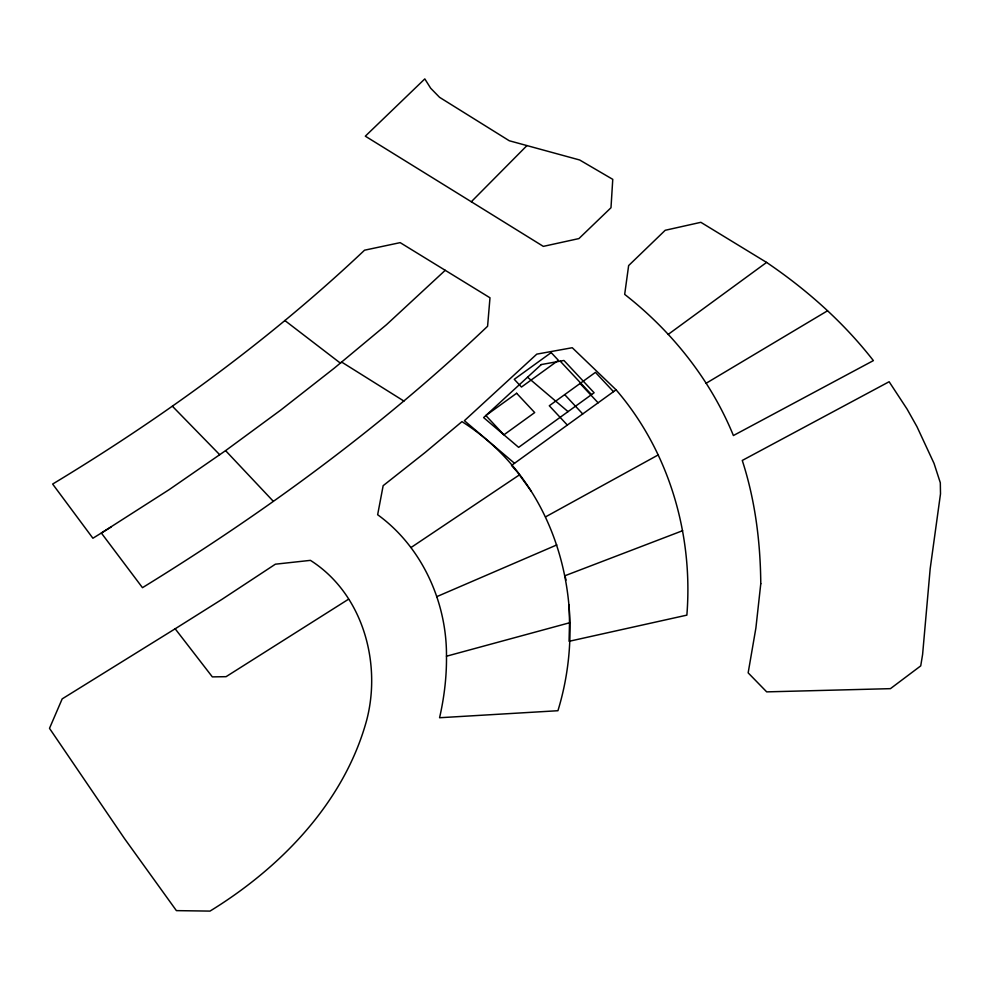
<?xml version="1.0" encoding="UTF-8"?>
<svg xmlns="http://www.w3.org/2000/svg" width="990" height="990" viewBox="0 0 990 990"><rect width="100%" height="100%" fill="white"/><g stroke="black" fill="none" stroke-linecap="round" stroke-linejoin="round"><path stroke-width="1.49" d="M446.478 656.221C446.911 602.13 421.901 546.74 377.648 514.726L383.155 485.682L425.143 452.492L461.971 421.629C557.692 482.241 590.201 605.435 557.927 710.721L439.572 717.738C444.176 697.579 446.713 676.913 446.478 656.221L569.522 622.784L569.139 604.803M471.302 201.75L543.324 246.374L578.927 238.578L610.991 207.739L612.761 179.351L579.657 159.984L509.268 140.753L439.548 97.317L430.662 88.209L424.809 78.903L365.322 136.175L471.302 201.75L526.965 145.579M445.228 270.307L386.446 324.732L334.385 368.07L280.739 410.095L225.584 450.636L169.104 489.679L101.351 533.028L142.473 587.676C265.506 511.954 382.845 425.985 487.587 326.255L489.988 297.792L400.17 242.637L364.543 250.198C269.886 339.644 164.018 416.778 52.643 484.061L92.899 538.238L111.165 526.965M668.139 334.447L766.594 262.424C806.739 289.625 843.529 322.282 873.378 360.607L733.404 435.538C710.647 379.888 671.925 331.291 624.678 294.377L628.638 265.567L665.206 230.286L700.858 222.317L766.594 262.424M569.522 622.784L569.064 641.31L686.862 615.136C693.346 534.55 669.116 451.403 616.077 389.812L511.508 465.461L517.275 471.958L531.308 491.288M411.06 547.507L519.428 474.878M348.542 599.21L226.067 676.677L212.343 676.888L175.168 628.786L62.184 698.878L49.5 728.343L124.431 838.481L176.393 910.627L210.004 911.097C281.036 867.5 344.334 802.16 366.721 720.039C381.793 662.112 362.377 593.295 310.415 560.365L275.381 564.189L221.97 599.346L175.168 628.786M706.105 383.279L827.516 310.798M545.577 516.867L658.35 454.856M436.751 596.661L556.813 544.921M682.642 530.689L565.018 575.71L566.008 580.115M403.957 401.086L341.637 362.055L340.362 363.12L284.823 320.5M527.546 377.202L568.037 411.617M514.515 463.283L464.397 420.688L536.79 354.135L572.257 347.725L616.077 389.812M172.396 406.234L219.681 454.695M225.584 450.636L273.24 501.225M613.503 391.681L595.448 372.364L549.289 405.764L567.332 425.069M560.204 361.14L591.513 394.639M580.066 383.501L598.109 402.806M564.671 394.626L582.726 413.944M760.778 583.716L755.89 628.031L748.155 672.854L766.693 691.874L890.431 688.656L920.725 665.886L922.606 654.44L930.179 568.73L940.5 493.874L940.314 482.761L934.028 463.382L916.975 426.702L907.087 409.105L889.131 381.732L742.265 460.449C755.197 500.222 760.419 542 760.778 583.716M541.295 364.555L483.615 417.582L518.636 447.356L594.111 392.758L563.929 360.471L541.295 364.555M551.183 352.601L514.255 379.318L521.47 387.041L558.397 360.323L551.183 352.601M516.632 393.265L485.855 415.528L503.91 434.833L534.687 412.57L516.632 393.265"/></g></svg>
